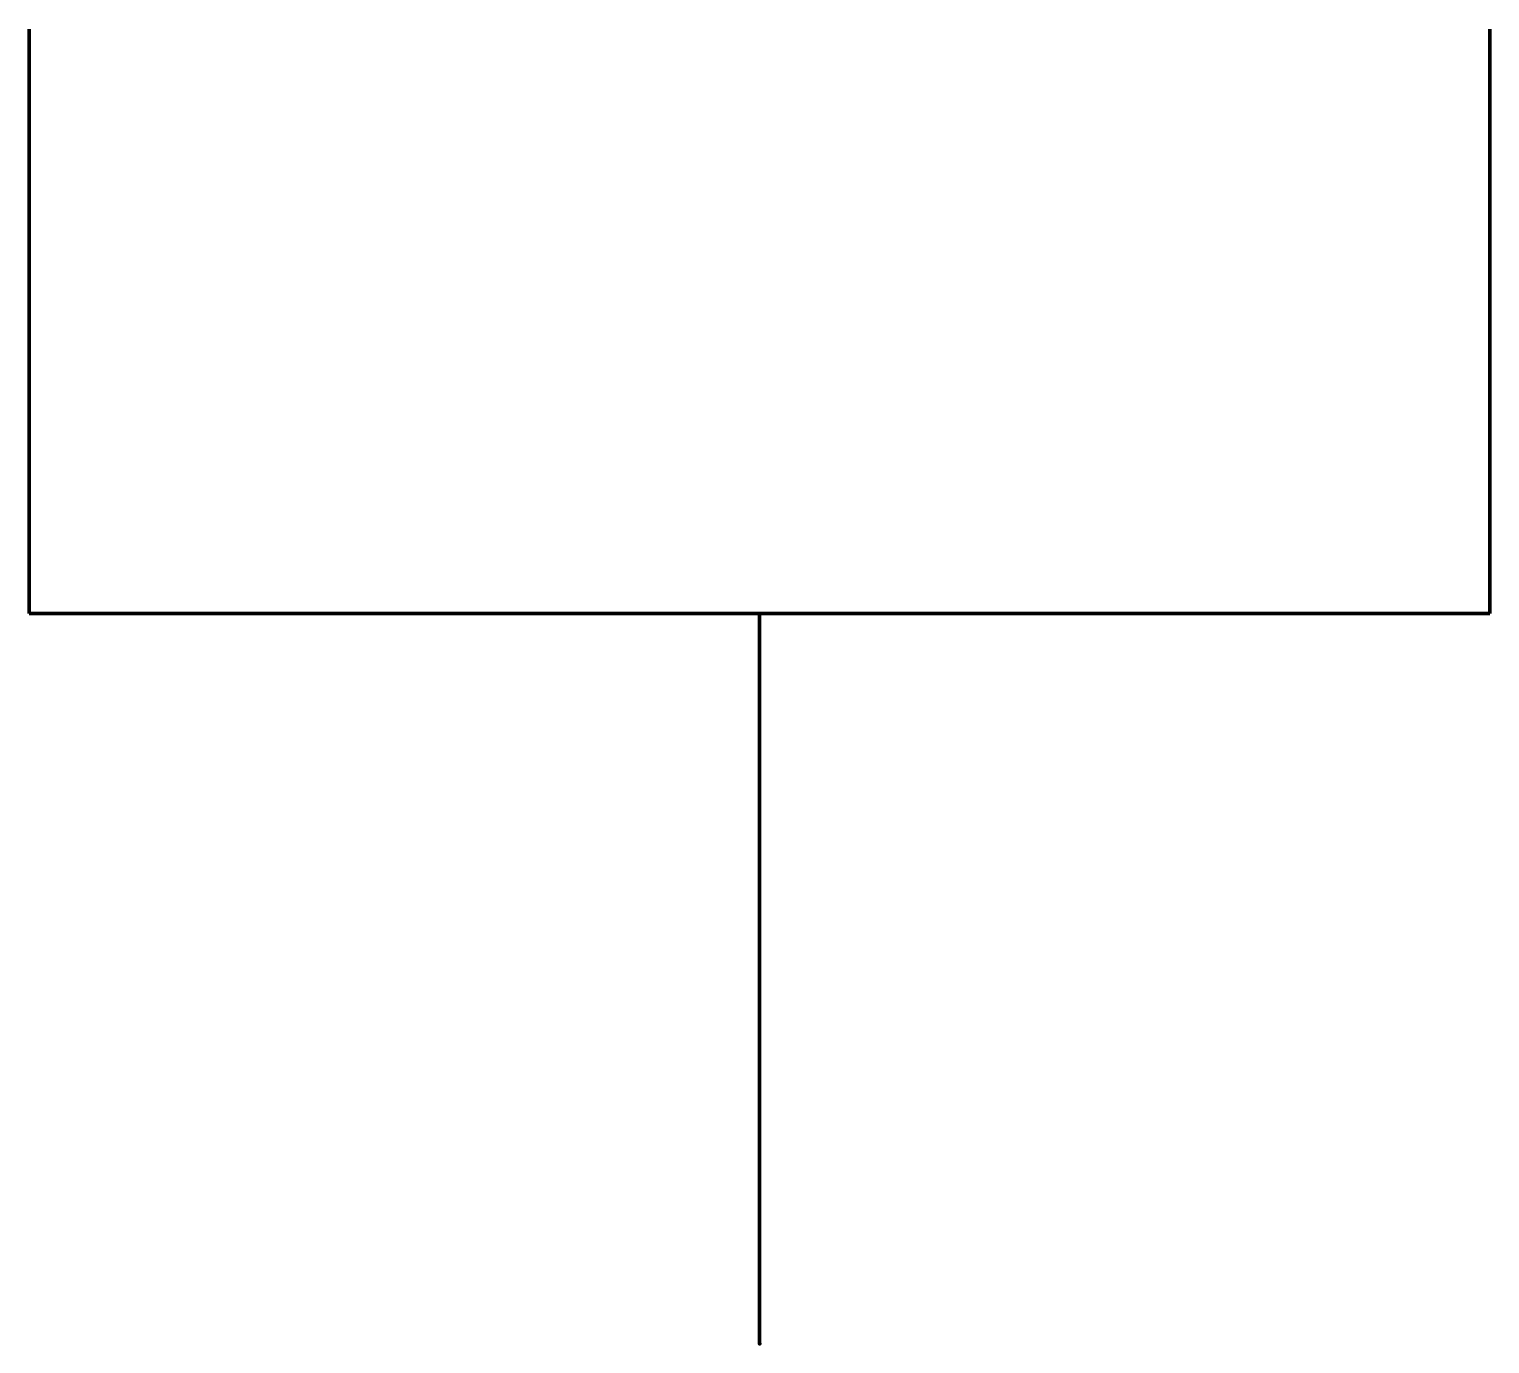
# Model space of a CAD drawing. Header units: millimetres. Extents: x -5 to 5, y 0 to 9.
import ezdxf

# ---------------------------------------------------------------- set-up
doc = ezdxf.new("R2010")
doc.units = ezdxf.units.MM
doc.layers.get('0').update_dxf_attribs({"linetype": 'CONTINUOUS', "lineweight": 0})

msp = doc.modelspace()

# ---------------------------------------------------------------- linework, layer by layer
at = {"color": 7, "linetype": 'CONTINUOUS', "lineweight": 70}
for p, q in [((-5, 5), (-5, 9)), ((5, 5), (5, 9)), ((-5, 5), (5, 5)), ((0, 0), (0, 5))]:
    msp.add_line(p, q, dxfattribs=at)
msp.add_point((0, 0), dxfattribs=at)

doc.saveas('drawing.dxf')
